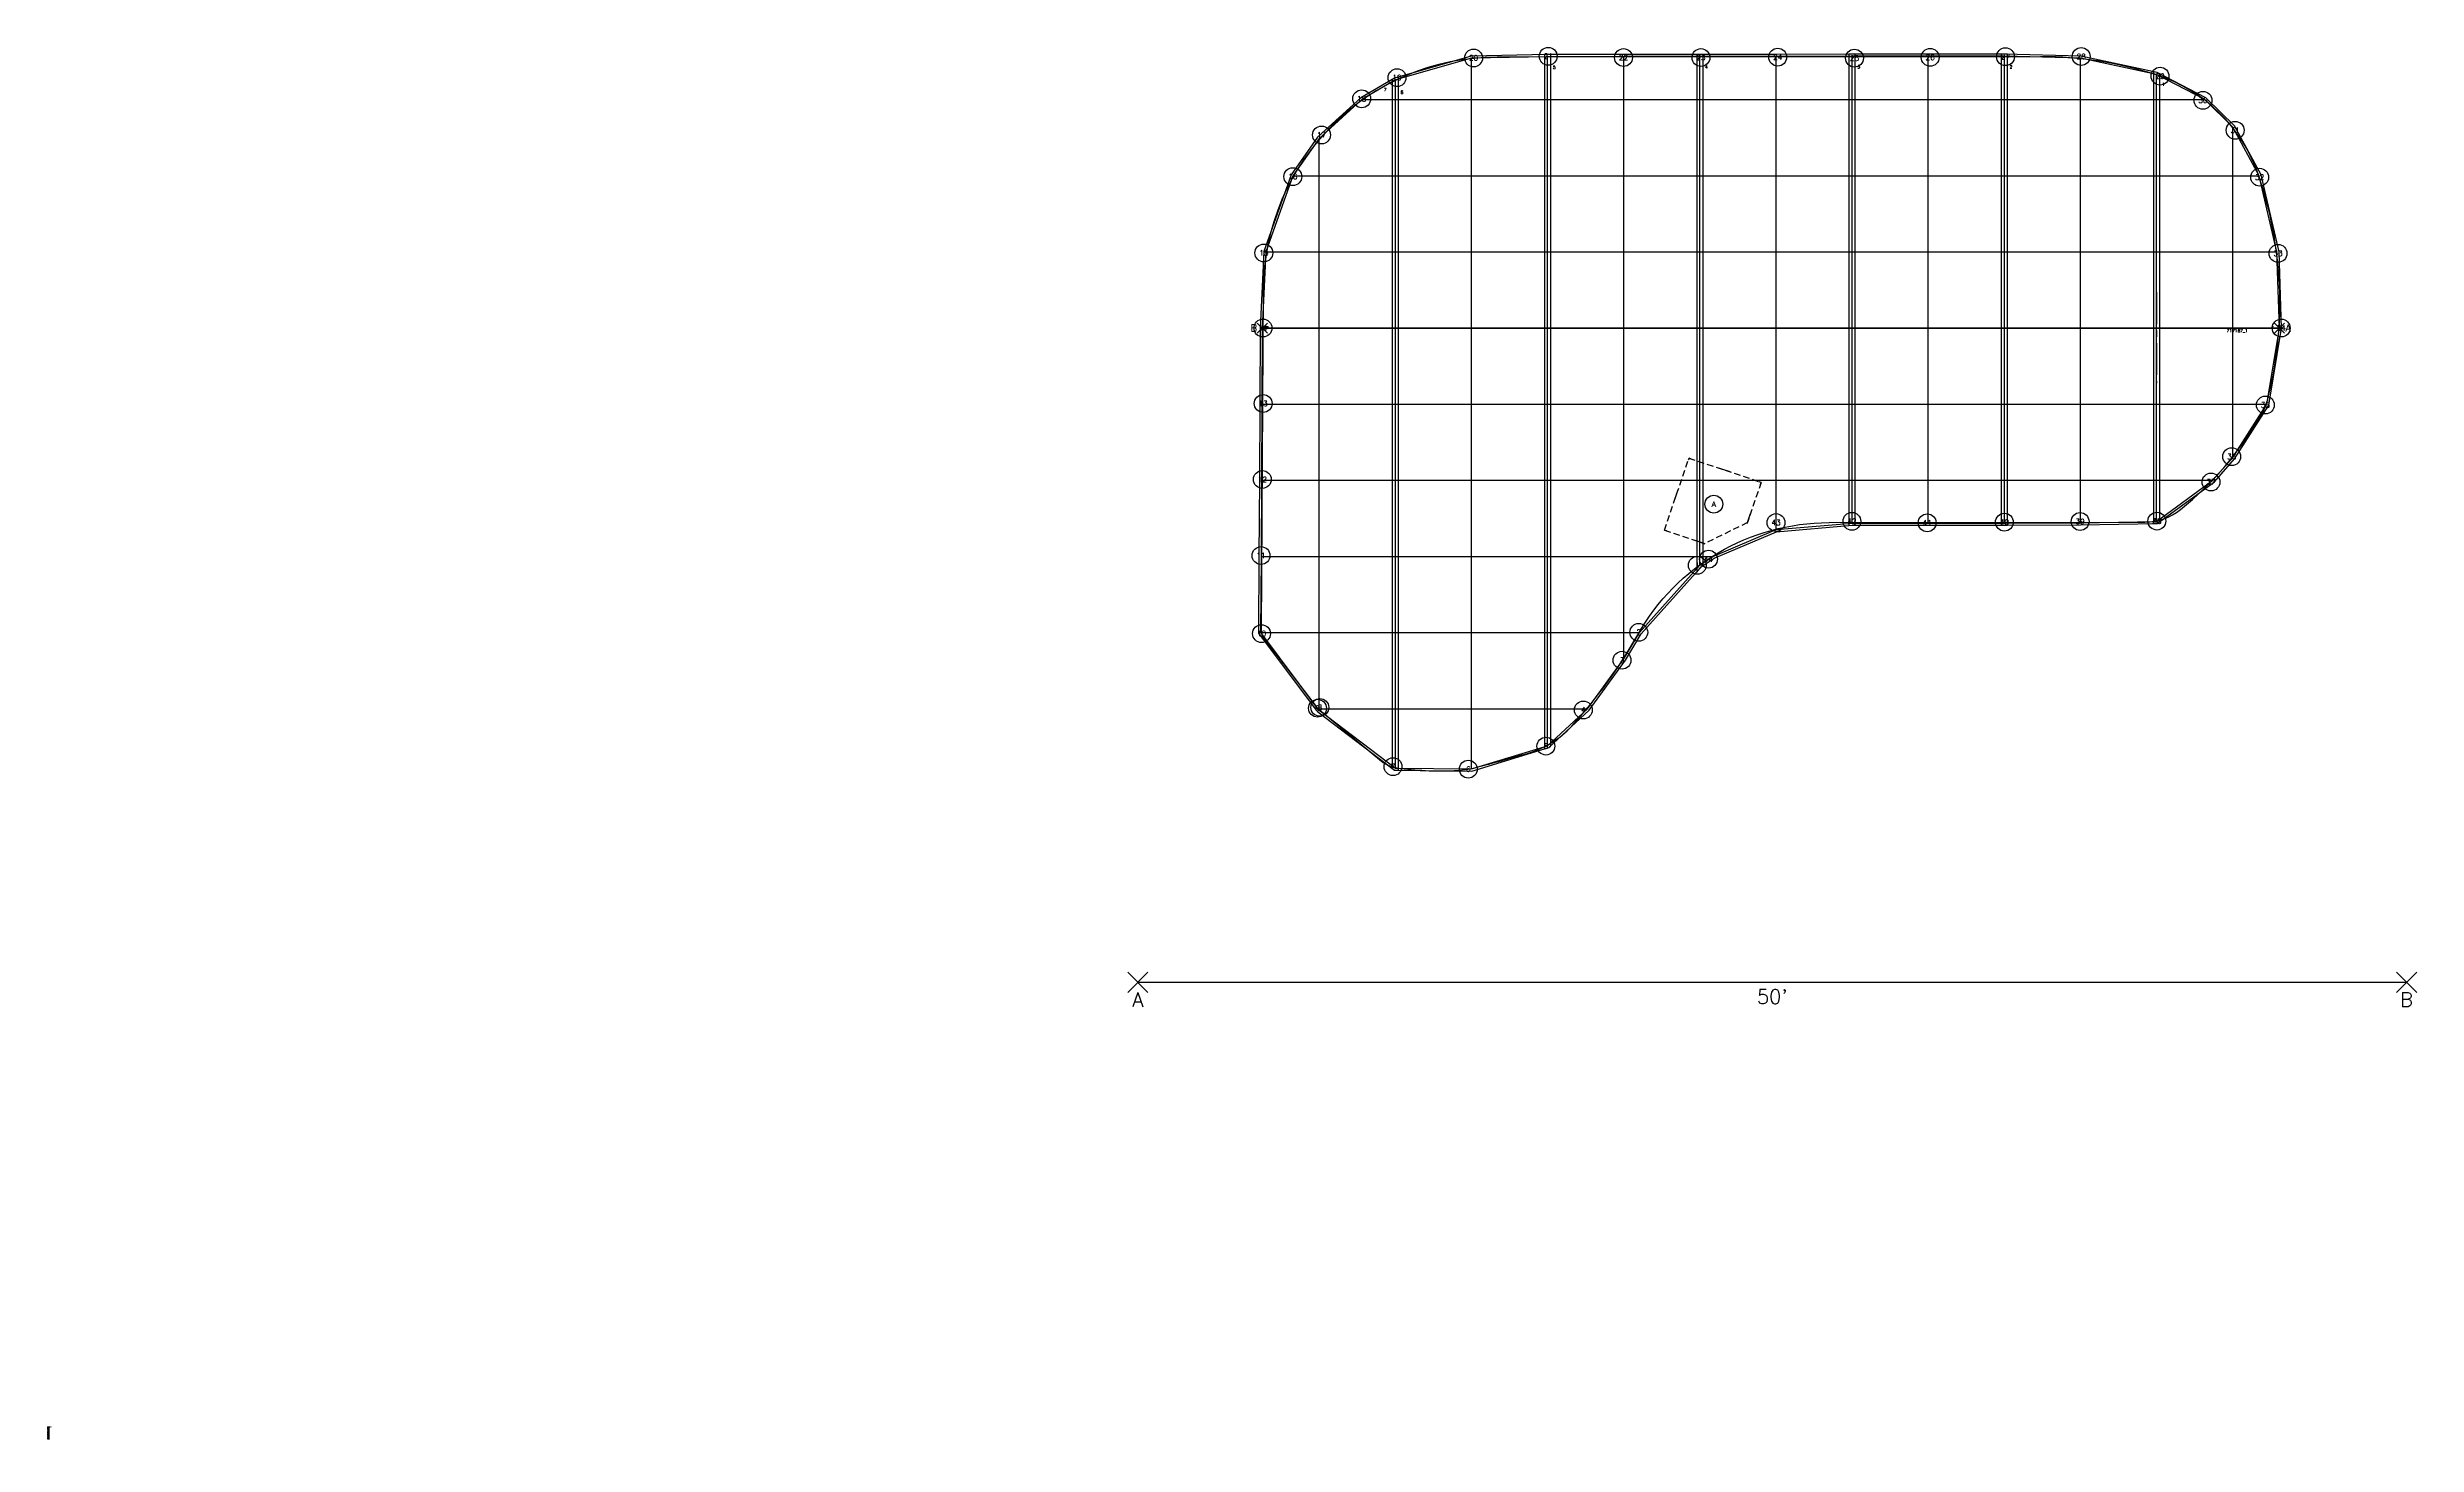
# Model space of a CAD drawing. Header units: inches. Extents: x 1 to 1121, y 0 to 661.
import ezdxf
from ezdxf.enums import TextEntityAlignment as Align

# ---------------------------------------------------------------- set-up
doc = ezdxf.new("R2010")
doc.units = ezdxf.units.IN
doc.header["$LTSCALE"] = 12
doc.header["$MEASUREMENT"] = 0
doc.linetypes.add('CENTER', pattern=[2, 1.25, -0.25, 0.25, -0.25])
doc.linetypes.add('HIDDEN', pattern=[0.375, 0.25, -0.125])
doc.layers.get('0').update_dxf_attribs({"linetype": 'CONTINUOUS'})
for name, color, linetype in [('AB_POINT_LIST', 2, 'CONTINUOUS'), ('AB_POINT_MARKER', 2, 'CONTINUOUS'), ('AB_REFERENCE_LINE', 7, 'CONTINUOUS'), ('ALIGNMENT_LINE', 2, 'CONTINUOUS'), ('ALIGNMENT_LINE_MARK', 180, 'CONTINUOUS'), ('CONSTRUCTION_MARK', 200, 'CONTINUOUS'), ('COVER_FULLNESS', 3, 'CONTINUOUS'), ('COVER_HEM', 5, 'CONTINUOUS'), ('CROSS_WEBS_HORIZ', 251, 'CONTINUOUS'), ('CROSS_WEBS_VERT', 251, 'CONTINUOUS'), ('CUT_PANELS-1', 252, 'CONTINUOUS'), ('CUT_PANELS-2', 252, 'CONTINUOUS'), ('CUT_PANELS-3', 252, 'CONTINUOUS'), ('CUT_PANELS-4', 252, 'CONTINUOUS'), ('CUT_PANELS-5', 252, 'CONTINUOUS'), ('CUT_PANELS-6', 252, 'CONTINUOUS'), ('CUT_PANELS-7', 252, 'CONTINUOUS'), ('PANEL_CENTER', 50, 'CENTER'), ('PANEL_NUMBER_MARK', 2, 'CONTINUOUS'), ('POOL_OUTLINE', 4, 'CONTINUOUS'), ('STANDARD_PATCH', 30, 'HIDDEN'), ('STANDARD_PATCH_MARK', 200, 'CONTINUOUS')]:
    doc.layers.add(name, color=color, linetype=linetype)
doc.styles.get("Standard").update_dxf_attribs({"font": 'ROMANS'})
doc.styles.add('TITLEBLOCK1', font='ROMANS')

# ---------------------------------------------------------------- blocks, each defined once
blk = doc.blocks.new('APOINT')
for p, q in [((-0.066, -0.066), (0.066, 0.066)), ((-0.066, 0.066), (0.066, -0.066))]:
    blk.add_line(p, q)
blk.add_text('A', height=0.0938).set_placement((0, -0.113), align=Align.MIDDLE)
blk = doc.blocks.new('BPOINT')
for p, q in [((-0.066, -0.066), (0.066, 0.066)), ((-0.066, 0.066), (0.066, -0.066))]:
    blk.add_line(p, q)
blk.add_text('B', height=0.0938).set_placement((0, -0.113), align=Align.MIDDLE)
blk = doc.blocks.new('abline')
blk.add_attdef('AB_LINE_LENGTH', text='', height=0.09375).set_placement((0, -0.09375), align=Align.MIDDLE)
blk = doc.blocks.new('AB1')
for p, q in [((2, 2), (2, 0)), ((7, 2), (7, 0)), ((14, 2), (14, 0)), ((19, 2), (19, 0))]:
    blk.add_line(p, q)
at = {"const_width": 0.0938}
blk.add_lwpolyline([(24, 0), (0, 0), (0, 2), (24, 2)], close=True, dxfattribs=at)
blk.add_lwpolyline([(12, 2), (12, 0)], dxfattribs=at)
at = {"style": 'TITLEBLOCK1'}
for s, p in [('#', (1, 1)), ('A & B DISTANCES AS ENTERED', (12, 2)), ('A', (5, 1)), ('B', (10, 1)), ('#', (13, 1)), ('A', (17, 1)), ('B', (22, 1))]:
    blk.add_text(s, height=0.75, dxfattribs=at).set_placement(p, align=Align.MIDDLE)
blk = doc.blocks.new('abpoint')
blk.add_line((0, 0), (0, 0))
blk.add_circle((0, 0), 0.0586)
blk.add_attdef('POINT_NUMBER', text='', height=0.0352).set_placement((0, 0), align=Align.MIDDLE)
blk = doc.blocks.new('AB2')
for p, q in [((1, 0), (0, 0)), ((0.2, 0), (0.2, -0.1)), ((0.6, 0), (0.6, -0.1)), ((0, -0.1), (1, -0.1))]:
    blk.add_line(p, q)
at = {"const_width": 0.00781}
for points in [[(0, 0), (0, -0.1)], [(1, 0), (1, -0.1)]]:
    blk.add_lwpolyline(points, dxfattribs=at)
for tag, p in [('NUMBER', (0.1, -0.1)), ('A_LENGTH', (0.4, -0.1)), ('B_LENGTH', (0.8, -0.1))]:
    blk.add_attdef(tag, text='', height=0.0469).set_placement(p, align=Align.MIDDLE)
blk = doc.blocks.new('ALIGNR')
for p, q in [((-0.066, -0.066), (0.066, 0.066)), ((-0.066, 0.066), (0.066, -0.066))]:
    blk.add_line(p, q)
blk.add_text('A', height=0.0938).set_placement((0.113, 0), align=Align.MIDDLE)
blk = doc.blocks.new('ALIGNL')
for p, q in [((-0.066, -0.066), (0.066, 0.066)), ((-0.066, 0.066), (0.066, -0.066))]:
    blk.add_line(p, q)
blk.add_text('B', height=0.0938).set_placement((-0.113, 0), align=Align.MIDDLE)
blk = doc.blocks.new('PATCH30B')
for p, q in [((17, 25.5), (2.8, 11.3)), ((17, 25.5), (42.4, 0)), ((2.8, -11.3), (2.8, 11.3)), ((42.4, 0), (17, -25.5)), ((17, -25.5), (2.8, -11.3))]:
    blk.add_line(p, q)

msp = doc.modelspace()

# ---------------------------------------------------------------- linework, layer by layer
at = {"layer": 'AB_POINT_LIST', "const_width": 0.0156}
msp.add_lwpolyline([(1, 8.5), (1, 0), (3, 0), (3, 8.5)], close=True, dxfattribs=at)
at = {"layer": 'AB_REFERENCE_LINE'}
msp.add_line((516.6, 218.6), (1116.6, 218.6), dxfattribs=at)
at = {"layer": 'ALIGNMENT_LINE'}
msp.add_line((1056.5, 528), (575.5, 528), dxfattribs=at)
at = {"layer": 'ALIGNMENT_LINE_MARK'}
for p, q in [((576, 528), (578.3, 528)), ((1056, 528), (1053.7, 528))]:
    msp.add_line(p, q, dxfattribs=at)
at = {"layer": 'CONSTRUCTION_MARK'}
for p, q in [((796.7, 460), (791.9, 461.6)), ((770.6, 446.9), (772.2, 451.6)), ((804.8, 435.6), (806.4, 440.3)), ((784.9, 425.9), (780.1, 427.5))]:
    msp.add_line(p, q, dxfattribs=at)
at = {"layer": 'COVER_FULLNESS'}
msp.add_lwpolyline([(575.5, 528), (575.3, 492), (575.1, 456), (574.9, 420), (574.7, 384), (601.6, 348), (602.4, 347.3), (638.4, 319.9), (674.4, 319.5), (710.4, 330.5), (729.3, 348), (746.4, 371.5), (753.8, 384), (782.4, 415.8), (788.6, 420), (818.4, 432.7), (854.4, 435.8), (890.4, 435.8), (926.4, 435.8), (962.4, 435.9), (998.4, 436.5), (1025, 456), (1034.4, 466.7), (1050.5, 492), (1056.5, 528), (1055.3, 564), (1046.9, 600), (1034.4, 623), (1021.1, 636), (998.4, 647.9), (962.4, 655.6), (926.4, 656.5), (890.4, 656.5), (854.4, 656.5), (818.4, 656.4), (782.4, 656.4), (746.4, 656.4), (710.4, 656.3), (674.4, 655.6), (638.4, 645.3), (622.6, 636), (602.4, 617.6), (590, 600), (577.2, 564)], close=True, dxfattribs=at)
at = {"layer": 'COVER_HEM'}
msp.add_lwpolyline([(574.5, 528), (574.3, 492), (574.1, 456), (573.9, 420), (573.7, 383.7), (600.9, 347.3), (601.7, 346.5), (638, 318.9), (674.5, 318.5), (710.9, 329.6), (730, 347.3), (747.2, 370.9), (754.7, 383.4), (783, 415), (789.1, 419.1), (818.6, 431.7), (854.4, 434.8), (890.4, 434.8), (926.4, 434.8), (962.4, 434.9), (998.7, 435.5), (1025.7, 455.3), (1035.2, 466.1), (1051.4, 491.6), (1057.5, 527.9), (1056.3, 564.1), (1047.8, 600.4), (1035.2, 623.6), (1021.7, 636.8), (998.7, 648.8), (962.5, 656.6), (926.4, 657.5), (890.4, 657.5), (854.4, 657.5), (818.4, 657.4), (782.4, 657.4), (746.4, 657.4), (710.4, 657.3), (674.2, 656.6), (638, 646.2), (622, 636.8), (601.6, 618.2), (589.1, 600.5), (576.2, 564.2)], close=True, dxfattribs=at)
at = {"layer": 'CROSS_WEBS_HORIZ', "linetype": 'Continuous'}
for p, q in [((622.6, 636), (1021.1, 636)), ((590, 600), (1046.9, 600)), ((577.2, 564), (1055.3, 564)), ((575.5, 528), (1056.5, 528)), ((575.3, 492), (1050.5, 492)), ((575.1, 456), (1025, 456)), ((574.9, 420), (788.6, 420)), ((574.7, 384), (753.8, 384)), ((601.6, 348), (729.3, 348))]:
    msp.add_line(p, q, dxfattribs=at)
at = {"layer": 'CROSS_WEBS_VERT', "linetype": 'Continuous'}
for p, q in [((674.4, 319.5), (674.4, 655.6)), ((710.4, 330.5), (710.4, 656.3)), ((746.4, 371.5), (746.4, 656.4)), ((782.4, 415.8), (782.4, 656.4)), ((818.4, 432.7), (818.4, 656.4)), ((854.4, 435.8), (854.4, 656.5)), ((890.4, 435.8), (890.4, 656.5)), ((926.4, 435.8), (926.4, 656.5)), ((962.4, 435.9), (962.4, 655.6)), ((638.4, 319.9), (638.4, 645.3)), ((998.4, 436.5), (998.4, 647.9)), ((602.4, 347.3), (602.4, 617.6)), ((1034.4, 466.7), (1034.4, 623))]:
    msp.add_line(p, q, dxfattribs=at)
at = {"layer": 'CUT_PANELS-1'}
msp.add_lwpolyline([(1056.3, 564.1), (1047.8, 600.4), (1035.2, 623.6), (1021.7, 636.8), (998.7, 648.8), (996.9, 649.2), (996.9, 435.5), (998.7, 435.5), (1025.7, 455.3), (1035.2, 466.1), (1051.4, 491.6), (1057.5, 527.9)], close=True, dxfattribs=at)
at = {"layer": 'CUT_PANELS-2'}
msp.add_lwpolyline([(999.9, 648.2), (998.7, 648.8), (962.5, 656.6), (926.4, 657.5), (924.9, 657.5), (924.9, 434.8), (926.4, 434.8), (962.4, 434.9), (998.7, 435.5), (999.9, 436.3)], close=True, dxfattribs=at)
at = {"layer": 'CUT_PANELS-3'}
msp.add_lwpolyline([(927.9, 657.5), (926.4, 657.5), (890.4, 657.5), (854.4, 657.5), (852.9, 657.5), (852.9, 434.6), (854.4, 434.8), (890.4, 434.8), (926.4, 434.8), (927.9, 434.8)], close=True, dxfattribs=at)
at = {"layer": 'CUT_PANELS-4'}
msp.add_lwpolyline([(855.9, 657.5), (854.4, 657.5), (818.4, 657.4), (782.4, 657.4), (780.9, 657.4), (780.9, 412.6), (783, 415), (789.1, 419.1), (818.6, 431.7), (854.4, 434.8), (855.9, 434.8)], close=True, dxfattribs=at)
at = {"layer": 'CUT_PANELS-5'}
msp.add_lwpolyline([(783.9, 657.4), (782.4, 657.4), (746.4, 657.4), (710.4, 657.3), (708.9, 657.3), (708.9, 329), (710.9, 329.6), (730, 347.3), (747.2, 370.9), (754.7, 383.4), (783, 415), (783.9, 415.6)], close=True, dxfattribs=at)
at = {"layer": 'CUT_PANELS-6'}
msp.add_lwpolyline([(711.9, 657.3), (710.4, 657.3), (674.2, 656.6), (638, 646.2), (636.9, 645.5), (636.9, 319.8), (638, 318.9), (674.5, 318.5), (710.9, 329.6), (711.9, 330.5)], close=True, dxfattribs=at)
at = {"layer": 'CUT_PANELS-7'}
msp.add_lwpolyline([(639.9, 646.7), (638, 646.2), (622, 636.8), (601.6, 618.2), (589.1, 600.5), (576.2, 564.2), (574.5, 528), (574.3, 492), (574.1, 456), (573.9, 420), (573.7, 383.7), (600.9, 347.3), (601.7, 346.5), (638, 318.9), (639.9, 318.9)], close=True, dxfattribs=at)
at = {"layer": 'PANEL_CENTER'}
msp.add_line((998.4, 544.9), (998.4, 501.9), dxfattribs=at)
at = {"layer": 'POOL_OUTLINE'}
msp.add_lwpolyline([(602.5, 347.5), (631.9, 323.2, 0.139484), (639.2, 320, 0.043968), (666.2, 318.7, 0.053529), (676.4, 320.2, 0.006976), (701.3, 327, 0.138134), (721.8, 339.8, 0.057469), (753, 382.9, -0.271102), (843.5, 436), (992.8, 436.2, 0.172229), (1009.7, 442.2, 0.09003), (1047.6, 486.4, 0.071773), (1051.2, 495.3, 0.144536), (1046.5, 600.5, 0.23486), (998.6, 647.6, 0.07935), (943.5, 656.3), (686.6, 656.1, 0.412201), (575.9, 545.9), (574.9, 385, 0.167213), (576.2, 381.3), (601, 349.1, 0.05588)], format="xyb", close=True, dxfattribs=at)
at = {"layer": 'STANDARD_PATCH_MARK'}
for p, q in [((777.3, 466.5), (776.9, 465.6)), ((778.2, 466.2), (777.3, 466.5)), ((811.4, 455), (810.4, 455.3)), ((811, 454), (811.4, 455)), ((765.7, 432.4), (766, 433.4)), ((766.7, 432.1), (765.7, 432.4))]:
    msp.add_line(p, q, dxfattribs=at)

# ---------------------------------------------------------------- block references
at = {"layer": 'AB_POINT_LIST', "xscale": 0.08333333333333333, "yscale": 0.08333333333333333, "zscale": 0.08333333333333333}
msp.add_blockref('AB1', (1, 8.2), dxfattribs=at)
at = {"layer": 'AB_POINT_LIST'}
for p, values in [((1, 8.2), {'NUMBER': '1', 'A_LENGTH': '27\'-6"', 'B_LENGTH': '32\'-5"'}), ((1, 8.1), {'NUMBER': '2', 'A_LENGTH': '24\'-1"', 'B_LENGTH': '33\'-3"'}), ((1, 8), {'NUMBER': '3', 'A_LENGTH': '22\'-11"', 'B_LENGTH': '33\'-5"'}), ((1, 7.9), {'NUMBER': '4', 'A_LENGTH': '20\'-7"', 'B_LENGTH': '34\'-2"'}), ((1, 7.8), {'NUMBER': '5', 'A_LENGTH': '18\'-7"', 'B_LENGTH': '35\'-2"'}), ((1, 7.6), {'NUMBER': '6', 'A_LENGTH': '15\'-6"', 'B_LENGTH': '37\'-11"'}), ((1, 7.5), {'NUMBER': '7', 'A_LENGTH': '13\'-2"', 'B_LENGTH': '40\'-10"'}), ((1, 7.4), {'NUMBER': '8', 'A_LENGTH': "13'", 'B_LENGTH': '44\'-2"'}), ((1, 7.2), {'NUMBER': '9', 'A_LENGTH': '12\'-11"', 'B_LENGTH': '44\'-3"'}), ((1, 7.1), {'NUMBER': '10', 'A_LENGTH': '14\'-7"', 'B_LENGTH': '47\'-2"'}), ((1, 7), {'NUMBER': '11', 'A_LENGTH': '17\'-6"', 'B_LENGTH': '48\'-2"'}), ((1, 6.9), {'NUMBER': '12', 'A_LENGTH': '20\'-5"', 'B_LENGTH': '49\'-3"'}), ((1, 6.8), {'NUMBER': '13', 'A_LENGTH': '23\'-4"', 'B_LENGTH': '50\'-6"'}), ((1, 6.6), {'NUMBER': '14', 'A_LENGTH': '26\'-3"', 'B_LENGTH': '51\'-11"'}), ((1, 6.5), {'NUMBER': '15', 'A_LENGTH': '29\'-2"', 'B_LENGTH': '53\'-5"'}), ((1, 6.4), {'NUMBER': '16', 'A_LENGTH': '32\'-4"', 'B_LENGTH': '54\'-2"'}), ((1, 6.2), {'NUMBER': '17', 'A_LENGTH': '34\'-2"', 'B_LENGTH': '54\'-3"'}), ((1, 6.1), {'NUMBER': '18', 'A_LENGTH': '35\'-11"', 'B_LENGTH': '53\'-11"'}), ((1, 6), {'NUMBER': '19', 'A_LENGTH': '37\'-1"', 'B_LENGTH': '53\'-5"'}), ((1, 5.9), {'NUMBER': '20', 'A_LENGTH': '38\'-9"', 'B_LENGTH': '51\'-9"'}), ((1, 5.8), {'NUMBER': '21', 'A_LENGTH': '39\'-11"', 'B_LENGTH': '49\'-9"'}), ((1, 5.6), {'NUMBER': '22', 'A_LENGTH': '41\'-2"', 'B_LENGTH': '47\'-9"'}), ((1, 5.5), {'NUMBER': '23', 'A_LENGTH': '42\'-8"', 'B_LENGTH': '45\'-10"'}), ((1, 5.4), {'NUMBER': '24', 'A_LENGTH': '44\'-4"', 'B_LENGTH': '44\'-1"'}), ((1, 5.2), {'NUMBER': '25', 'A_LENGTH': '46\'-1"', 'B_LENGTH': '42\'-5"'}), ((1, 5.1), {'NUMBER': '26', 'A_LENGTH': "48'", 'B_LENGTH': "41'"}), ((1, 5), {'NUMBER': '27', 'A_LENGTH': "50'", 'B_LENGTH': '39\'-9"'}), ((1, 4.9), {'NUMBER': '28', 'A_LENGTH': '52\'-1"', 'B_LENGTH': '38\'-8"'}), ((1, 4.8), {'NUMBER': '29', 'A_LENGTH': '53\'-10"', 'B_LENGTH': "37'"}), ((1, 4.6), {'NUMBER': '30', 'A_LENGTH': '54\'-6"', 'B_LENGTH': '35\'-8"'}), ((1, 4.5), {'NUMBER': '31', 'A_LENGTH': '54\'-9"', 'B_LENGTH': '34\'-3"'}), ((1, 4.4), {'NUMBER': '32', 'A_LENGTH': '54\'-5"', 'B_LENGTH': '32\'-3"'}), ((1, 4.2), {'NUMBER': '33', 'A_LENGTH': '53\'-4"', 'B_LENGTH': '29\'-2"'}), ((1, 4.1), {'NUMBER': '34', 'A_LENGTH': '51\'-11"', 'B_LENGTH': '26\'-3"'}), ((1, 4), {'NUMBER': '35', 'A_LENGTH': '49\'-11"', 'B_LENGTH': '23\'-5"'}), ((1, 3.9), {'NUMBER': '36', 'A_LENGTH': '47\'-10"', 'B_LENGTH': '21\'-10"'}), ((1, 3.8), {'NUMBER': '37', 'A_LENGTH': '46\'-8"', 'B_LENGTH': '21\'-2"'}), ((1, 3.6), {'NUMBER': '38', 'A_LENGTH': '44\'-1"', 'B_LENGTH': '20\'-8"'}), ((1, 3.5), {'NUMBER': '39', 'A_LENGTH': '41\'-4"', 'B_LENGTH': '22\'-3"'}), ((1, 3.4), {'NUMBER': '40', 'A_LENGTH': '38\'-8"', 'B_LENGTH': '24\'-1"'}), ((1, 3.2), {'NUMBER': '41', 'A_LENGTH': "36'", 'B_LENGTH': '26\'-2"'}), ((1, 3.1), {'NUMBER': '42', 'A_LENGTH': '33\'-6"', 'B_LENGTH': '28\'-5"'}), ((1, 3), {'NUMBER': '43', 'A_LENGTH': "31'", 'B_LENGTH': '30\'-9"'}), ((1, 2.9), {'NUMBER': '44', 'A_LENGTH': "28'", 'B_LENGTH': '32\'-2"'}), ((1, 2.8), {'NUMBER': 'A', 'A_LENGTH': '29\'-6"', 'B_LENGTH': '33\'-2"'})]:
    msp.add_blockref('AB2', p, dxfattribs=at).add_auto_attribs(values)
at = {"layer": 'AB_POINT_MARKER', "xscale": 72, "yscale": 72, "zscale": 72}
for p, values in [((639.2, 646.4), {'POINT_NUMBER': '19'}), ((675.4, 655.7), {'POINT_NUMBER': '20'}), ((710.7, 656.5), {'POINT_NUMBER': '21'}), ((746.3, 655.9), {'POINT_NUMBER': '22'}), ((782.9, 655.9), {'POINT_NUMBER': '23'}), ((819.2, 656.1), {'POINT_NUMBER': '24'}), ((855.5, 655.6), {'POINT_NUMBER': '25'}), ((891.3, 656), {'POINT_NUMBER': '26'}), ((926.9, 656.3), {'POINT_NUMBER': '27'}), ((962.7, 656.4), {'POINT_NUMBER': '28'}), ((1000, 647.1), {'POINT_NUMBER': '29'}), ((622.5, 636.4), {'POINT_NUMBER': '18'}), ((1020.3, 635.7), {'POINT_NUMBER': '30'}), ((603.5, 619.3), {'POINT_NUMBER': '17'}), ((1035.5, 621.5), {'POINT_NUMBER': '31'}), ((589.9, 599.6), {'POINT_NUMBER': '16'}), ((1047.1, 599.3), {'POINT_NUMBER': '32'}), ((576.2, 563.5), {'POINT_NUMBER': '15'}), ((1055.8, 563.3), {'POINT_NUMBER': '33'}), ((575.8, 528), {'POINT_NUMBER': '14'}), ((1057.3, 528), {'POINT_NUMBER': '34'}), ((575.9, 492.3), {'POINT_NUMBER': '13'}), ((1049.8, 491.6), {'POINT_NUMBER': '35'}), ((1033.9, 467.2), {'POINT_NUMBER': '36'}), ((575.5, 456.4), {'POINT_NUMBER': '12'}), ((1024.1, 455.2), {'POINT_NUMBER': '37'}), ((789, 444.7), {'POINT_NUMBER': 'A'}), ((818.4, 436), {'POINT_NUMBER': '43'}), ((854.3, 436.6), {'POINT_NUMBER': '42'}), ((889.9, 435.9), {'POINT_NUMBER': '41'}), ((926.4, 436.2), {'POINT_NUMBER': '40'}), ((962.2, 436.5), {'POINT_NUMBER': '39'}), ((998.5, 436.7), {'POINT_NUMBER': '38'}), ((574.9, 420.4), {'POINT_NUMBER': '11'}), ((781.2, 415.8), {'POINT_NUMBER': '1'}), ((786.5, 418.7), {'POINT_NUMBER': '44'}), ((575.1, 383.5), {'POINT_NUMBER': '10'}), ((753.5, 384.1), {'POINT_NUMBER': '2'}), ((745.6, 370.9), {'POINT_NUMBER': '3'}), ((601.6, 348.2), {'POINT_NUMBER': '9'}), ((602.7, 348.6), {'POINT_NUMBER': '8'}), ((727.3, 347.4), {'POINT_NUMBER': '4'}), ((709.6, 330.3), {'POINT_NUMBER': '5'}), ((637.3, 320.6), {'POINT_NUMBER': '7'}), ((672.9, 319.4), {'POINT_NUMBER': '6'})]:
    msp.add_blockref('abpoint', p, dxfattribs=at).add_auto_attribs(values)
at = {"layer": 'AB_REFERENCE_LINE', "xscale": 72, "yscale": 72, "zscale": 72}
for name, p in [('APOINT', (516.6, 218.6)), ('BPOINT', (1116.6, 218.6))]:
    msp.add_blockref(name, p, dxfattribs=at)
msp.add_blockref('abline', (816.6, 218.6), dxfattribs=at).add_auto_attribs({'AB_LINE_LENGTH': "50'"})
at = {"layer": 'ALIGNMENT_LINE', "xscale": 36, "yscale": 36, "zscale": 36}
for name, p in [('ALIGNL', (575.5, 528)), ('ALIGNR', (1056.5, 528))]:
    msp.add_blockref(name, p, dxfattribs=at)
at = {"layer": 'STANDARD_PATCH', "rotation": 116.2639169754832}
msp.add_blockref('PATCH30B', (796, 428.5), dxfattribs=at)

# ---------------------------------------------------------------- texts
at = {"layer": 'ALIGNMENT_LINE_MARK'}
for s, p in [('B', (578.3, 528)), ('A', (1053.7, 528))]:
    msp.add_text(s, height=1, rotation=90, dxfattribs=at).set_placement(p)
at = {"layer": 'PANEL_NUMBER_MARK'}
for s, p in [('5', (712.9, 651.3, 0)), ('4', (784.9, 651.4, 0)), ('3', (856.9, 651.5, 0)), ('2', (928.9, 651.5, 0)), ('7', (632.9, 640.7, 0)), ('6', (640.9, 639.5, 0)), ('1', (1000.9, 643.2, 0))]:
    msp.add_text(s, height=1.5, dxfattribs=at).set_placement(p, align=Align.MIDDLE_LEFT)
msp.add_text('717167_1', height=1.5, dxfattribs=at).set_placement((1031.5, 526))

doc.saveas('drawing.dxf')
